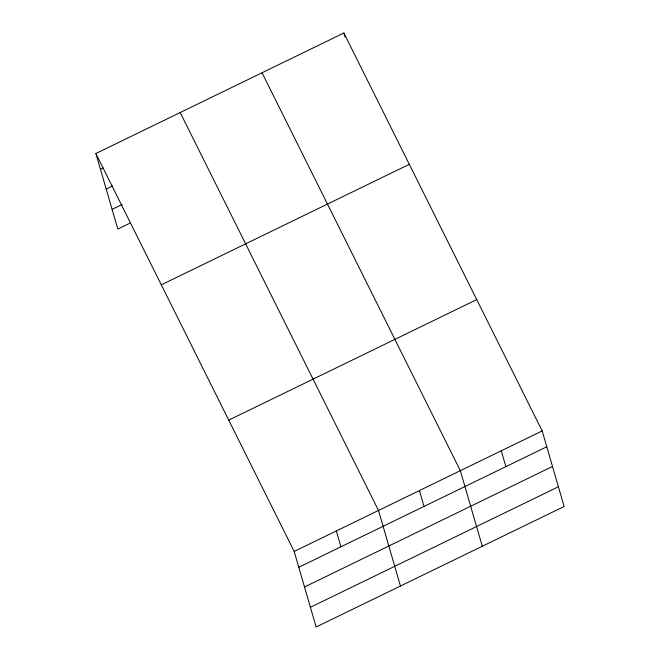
<?xml version="1.0" encoding="UTF-8"?>
<svg xmlns="http://www.w3.org/2000/svg" width="660" height="660" viewBox="0 0 660 660"><rect width="100%" height="100%" fill="white"/><g stroke="black" fill="none" stroke-linecap="round" stroke-linejoin="round"><path stroke-width="0.99" d="M95.865 153.516L343.868 33L542.182 430.922L564.135 506.484L316.132 627L294.178 551.438L95.865 153.516L117.818 229.078L130.647 222.841M100.468 169.356L103.216 168.019M106.194 189.065L112.604 185.947M112.093 209.368L122.174 204.468M161.312 284.831L409.307 164.315M228.739 420.123L476.734 299.607M294.178 551.438L542.182 430.922M298.782 567.278L546.785 446.762M304.507 586.987L552.511 466.471M310.406 607.291L558.409 486.775M262.028 72.773L460.342 470.695L482.295 546.257M180.18 112.538L378.502 510.46L400.455 586.022M501.262 450.805L505.865 466.653M343.868 33L345.015 36.96M419.422 490.578L424.025 506.418M336.344 530.953L340.948 546.793"/></g></svg>
